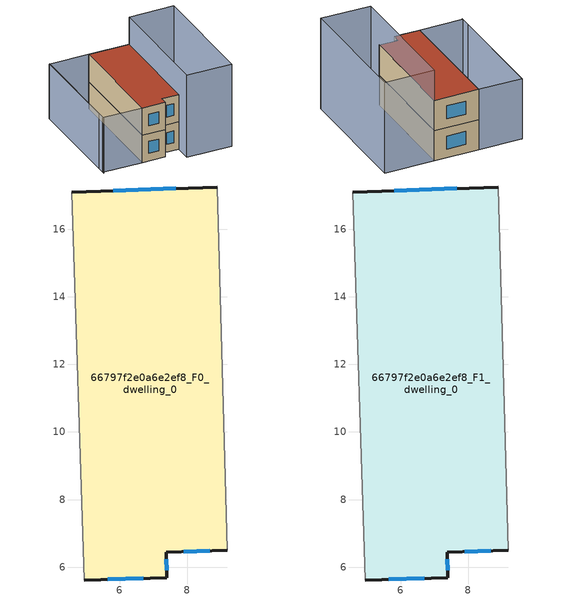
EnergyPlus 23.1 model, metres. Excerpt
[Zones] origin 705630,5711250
66797f2e0a6e2ef8_F0_dwelling_0
 floor ground (EU_floor_Construction): 8.89,17.24 9.18,6.5 7.38,6.45 7.4,5.69 4.95,5.62 4.59,17.09 z0
 wall outside (EU_wall_Construction): 8.89,17.24 4.59,17.09 / 4.95,5.62 7.4,5.69 7.38,6.45 9.18,6.5 z0:3
 wall adiabatic (EU_wall_Construction): 9.18,6.5 8.89,17.24 / 4.59,17.09 4.95,5.62 z0:3
 window (EU_Window_Construction): 7.66,17.2 5.81,17.13 / 7.89,6.46 8.67,6.48 / 7.39,5.9 7.38,6.23 / 5.65,5.64 6.7,5.67 z0.85:2.15
66797f2e0a6e2ef8_F1_dwelling_0
 floor to 66797f2e0a6e2ef8_F0_dwelling_0 (EU_floor_Construction): 8.89,17.24 9.18,6.5 7.38,6.45 7.4,5.69 4.95,5.62 4.59,17.09 z3
 wall outside (EU_wall_Construction): 8.89,17.24 4.59,17.09 / 4.95,5.62 7.4,5.69 7.38,6.45 9.18,6.5 z3:6
 wall adiabatic (EU_wall_Construction): 9.18,6.5 8.89,17.24 / 4.59,17.09 4.95,5.62 z3:6
 window (EU_Window_Construction): 7.66,17.2 5.81,17.13 / 7.89,6.46 8.67,6.48 / 7.39,5.9 7.38,6.23 / 5.65,5.64 6.7,5.67 z3.85:5.15
 roof outside (EU_roof_Construction): 9.18,6.5 8.89,17.24 4.59,17.09 4.95,5.62 7.4,5.69 7.38,6.45 z6
shading: 13.66,17.37 14,4.93 / 14,4.93 9.22,4.8 / 9.22,4.8 8.89,17.24 / 8.89,17.24 13.66,17.37 z0:9; 0.44,16.96 0.77,5.34 / 4.59,17.09 4.95,5.62 / 4.95,5.62 0.77,5.49 / 0.77,5.49 0.41,16.96 / 0.41,16.96 4.59,17.09 z0:6
[Building]
EU S2 Campaign: North Axis=0; Terrain=City; Solar Distribution=FullExterior
[Site:Location]
London: Latitude=51.5; Longitude=-0.5; Time Zone=0; Elevation=25
[SizingPeriod:WeatherFileDays]
AnnualSizingPeriod: Begin Month=1; Begin Day of Month=1; End Month=12; End Day of Month=31; Day of Week for Start Day=Monday; Use Weather File Daylight Saving Period=No; Use Weather File Rain and Snow Indicators=No
[MATERIAL]
EU_InternalMass_Material: Roughness=MediumRough; Thickness=0.1; Conductivity=1; Density=1800; Specific Heat=900; Thermal Absorptance=0.9; Solar Absorptance=0.7; Visible Absorptance=0.7
[MATERIAL:NOMASS] Roughness=MediumRough; Thermal Absorptance=0.9; Solar Absorptance=0.7; Visible Absorptance=0.7
Name | Thermal Resistance
EU_wall_NoMass | 0.71061
EU_roof_NoMass | 2.41608
EU_floor_NoMass | 1.75078
[WINDOWMATERIAL:SIMPLEGLAZINGSYSTEM]
EU_Window_SimpleGlazing: UFactor=2.64892; Solar Heat Gain Coefficient=0.76; Visible Transmittance=0.76
[CONSTRUCTION]
EU_wall_Construction: EU_wall_NoMass
EU_roof_Construction: EU_roof_NoMass
EU_floor_Construction: EU_floor_NoMass
EU_Window_Construction: EU_Window_SimpleGlazing
EU_InternalMass_Construction: EU_InternalMass_Material
[ZONE] Type=1; Multiplier=1; Ceiling Height=autocalculate; Floor Area=autocalculate; Part of Total Floor Area=Yes
Name | Volume
66797f2e0a6e2ef8_F0_dwelling_0 | 143.28
66797f2e0a6e2ef8_F1_dwelling_0 | 143.281
[INTERNALMASS] Construction=EU_InternalMass_Construction; Surface Area=47.7599
Name | Zone or ZoneList
66797f2e0a6e2ef8_F0_dwelling_0_EU_InternalMass | 66797f2e0a6e2ef8_F0_dwelling_0
66797f2e0a6e2ef8_F1_dwelling_0_EU_InternalMass | 66797f2e0a6e2ef8_F1_dwelling_0
[OTHEREQUIPMENT] Fuel Type=Electricity; Design Level Calculation Method=Watts/Area; Power per Zone Floor Area=1; Fraction Latent=0; Fraction Radiant=0; Fraction Lost=0; Carbon Dioxide Generation Rate=0; EndUse Subcategory=EU_Step8_InternalGains
Name | Zone or ZoneList or Space or SpaceList | Schedule
EU_Step8_InternalGain_66797f2e0a6e2ef8_F0_dwelling_0_f000 | 66797f2e0a6e2ef8_F0_dwelling_0 | EU_Step8_GainSchedule_66797f2e0a6e2ef8_F0_dwelling_0_f000
EU_Step8_InternalGain_66797f2e0a6e2ef8_F1_dwelling_0_f000 | 66797f2e0a6e2ef8_F1_dwelling_0 | EU_Step8_GainSchedule_66797f2e0a6e2ef8_F1_dwelling_0_f000
[ZONEVENTILATION:DESIGNFLOWRATE] Schedule=EU_AlwaysOn; Design Flow Rate Calculation Method=AirChanges/Hour; Air Changes per Hour=0.496673; Ventilation Type=Natural; Fan Pressure Rise=0; Fan Total Efficiency=1; Constant Term Coefficient=1; Temperature Term Coefficient=0; Velocity Term Coefficient=0; Velocity Squared Term Coefficient=0; Minimum Indoor Temperature=-100; Maximum Indoor Temperature=100; Delta Temperature=-100; Minimum Outdoor Temperature=-100; Maximum Outdoor Temperature=100; Maximum Wind Speed=40
Name | Zone or ZoneList or Space or SpaceList
EU_ConstantAir_66797f2e0a6e2ef8_F0_dwelling_0 | 66797f2e0a6e2ef8_F0_dwelling_0
EU_ConstantAir_66797f2e0a6e2ef8_F1_dwelling_0 | 66797f2e0a6e2ef8_F1_dwelling_0
[HVACTEMPLATE:THERMOSTAT] Constant Heating Setpoint=20; Constant Cooling Setpoint=50
EU_HeatOnly_66797f2e0a6e2ef8_F0_dwelling_0; EU_HeatOnly_66797f2e0a6e2ef8_F1_dwelling_0
[HVACTEMPLATE:ZONE:IDEALLOADSAIRSYSTEM] System Availability Schedule=EU_AlwaysOn; Maximum Heating Supply Air Temperature=50; Minimum Cooling Supply Air Temperature=13; Maximum Heating Supply Air Humidity Ratio=0.0156; Minimum Cooling Supply Air Humidity Ratio=0.0077; Heating Limit=NoLimit; Cooling Limit=NoLimit; Heating Availability Schedule=EU_AlwaysOn; Cooling Availability Schedule=EU_CoolingOff; Dehumidification Control Type=ConstantSensibleHeatRatio; Cooling Sensible Heat Ratio=0.7; Dehumidification Setpoint=60; Humidification Control Type=None; Humidification Setpoint=30; Outdoor Air Method=None; Outdoor Air Flow Rate per Person=0.00944; Outdoor Air Flow Rate per Zone Floor Area=0; Outdoor Air Flow Rate per Zone=0; Demand Controlled Ventilation Type=None; Outdoor Air Economizer Type=NoEconomizer; Heat Recovery Type=None; Sensible Heat Recovery Effectiveness=0.7; Latent Heat Recovery Effectiveness=0.65
Name | Template Thermostat
66797f2e0a6e2ef8_F0_dwelling_0 | EU_HeatOnly_66797f2e0a6e2ef8_F0_dwelling_0
66797f2e0a6e2ef8_F1_dwelling_0 | EU_HeatOnly_66797f2e0a6e2ef8_F1_dwelling_0
[SIZING:ZONE] Zone Cooling Design Supply Air Temperature Input Method=SupplyAirTemperature; Zone Cooling Design Supply Air Temperature=13; Zone Heating Design Supply Air Temperature Input Method=SupplyAirTemperature; Zone Heating Design Supply Air Temperature=50; Zone Cooling Design Supply Air Humidity Ratio=0.008; Zone Heating Design Supply Air Humidity Ratio=0.008; Cooling Design Air Flow Method=DesignDay; Cooling Design Air Flow Rate=0; Cooling Minimum Air Flow per Zone Floor Area=0.000762; Cooling Minimum Air Flow=0; Cooling Minimum Air Flow Fraction=0.2; Heating Design Air Flow Method=DesignDay; Heating Design Air Flow Rate=0; Heating Maximum Air Flow per Zone Floor Area=0.002032; Heating Maximum Air Flow=0.141576; Heating Maximum Air Flow Fraction=0.3; Account for Dedicated Outdoor Air System=No; Dedicated Outdoor Air System Control Strategy=NeutralSupplyAir; Dedicated Outdoor Air Low Setpoint Temperature for Design=autosize; Dedicated Outdoor Air High Setpoint Temperature for Design=autosize; Zone Load Sizing Method=Sensible Load Only No Latent Load; Zone Latent Cooling Design Supply Air Humidity Ratio Input Method=HumidityRatioDifference; Zone Cooling Design Supply Air Humidity Ratio Difference=0.005; Zone Latent Heating Design Supply Air Humidity Ratio Input Method=HumidityRatioDifference; Zone Humidification Design Supply Air Humidity Ratio Difference=0.005
66797f2e0a6e2ef8_F0_dwelling_0; 66797f2e0a6e2ef8_F1_dwelling_0
[SCHEDULE:CONSTANT]
Name | Hourly Value
EU_AlwaysOn | 1
EU_CoolingOff | 0
[SCHEDULE:FILE] Column Number=1; Rows to Skip at Top=0; Number of Hours of Data=8760; Column Separator=Comma; Interpolate to Timestep=No; Minutes per Item=60; Adjust Schedule for Daylight Savings=Yes
Name | File
EU_Step8_GainSchedule_66797f2e0a6e2ef8_F0_dwelling_0_f000 | ../../schedules/66797f2e0a6e2ef8/66797f2e0a6e2ef8_F0_dwelling_0_f000_gain.csv
EU_Step8_GainSchedule_66797f2e0a6e2ef8_F1_dwelling_0_f000 | ../../schedules/66797f2e0a6e2ef8/66797f2e0a6e2ef8_F1_dwelling_0_f000_gain.csv
